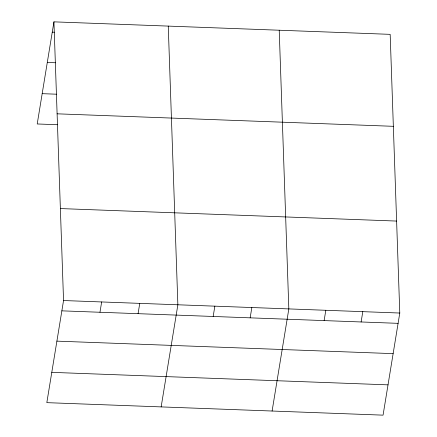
<?xml version="1.0" encoding="UTF-8"?>
<svg xmlns="http://www.w3.org/2000/svg" width="437" height="437" viewBox="0 0 437 437"><rect width="100%" height="100%" fill="white"/><g stroke="black" fill="none" stroke-linecap="round" stroke-linejoin="round"><path stroke-width="0.66" d="M53.937 21.85L63.545 300.536L46.825 402.652L383.063 415.15L399.784 313.034L390.175 34.348L53.937 21.85L37.216 123.966L57.629 124.725M99.969 312.258L101.657 301.951M138.076 313.679L139.764 303.371M161.149 406.902L177.87 304.786L168.256 26.1M213.169 316.47L214.857 306.157M250.155 317.841L251.843 307.533M272.104 411.026L288.83 308.91L279.216 30.224M324.128 320.594L325.816 310.281M361.115 321.965L362.803 311.657M52.249 32.158L54.286 32.234M47.289 62.458L55.45 62.759M42.176 93.671L56.466 94.201M57.105 113.817L393.349 126.315M60.377 208.569L396.616 221.067M63.545 300.536L399.784 313.034M61.857 310.844L398.096 323.342M56.897 341.139L393.136 353.637M51.785 372.357L388.023 384.855"/></g></svg>
